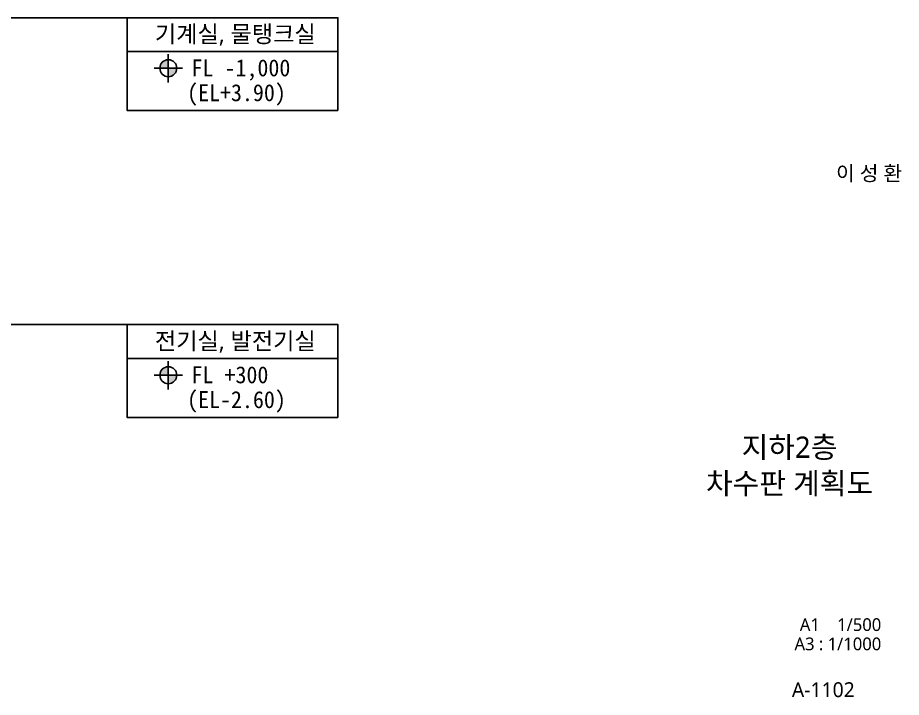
# Model space of a CAD drawing. Header units: millimetres. Extents: x 4892990 to 5673724, y 2128419 to 2381812.
# Drawn here: x 5528683 to 5632737, y 2128419 to 2208443 of the extents above; entities that cross this region are included whole.
import ezdxf
from ezdxf.enums import TextEntityAlignment as Align

# ---------------------------------------------------------------- set-up
doc = ezdxf.new("R2010")
doc.units = ezdxf.units.MM
doc.header["$LTSCALE"] = 1000
for name, color, linetype, lineweight in [('A-BORD-TEXT', 3, 'CONTINUOUS', 25), ('A-MKXS-LEAD', 7, 'CONTINUOUS', 25), ('A-XXXX-SYMB', 7, 'CONTINUOUS', 25), ('A-XXXX-TXT2', 3, 'CONTINUOUS', 25)]:
    doc.layers.add(name, color=color, linetype=linetype, lineweight=lineweight)
doc.styles.add('돋움체', font='')
doc.styles.add('맑은 고딕', font='malgun.ttf')
doc.styles.add('맑은고딕', font='malgun.ttf')
doc.styles.get('돋움체').set_extended_font_data('DotumChe')

msp = doc.modelspace()

# ---------------------------------------------------------------- hatches: boundary and pattern name
at = {"layer": 'A-XXXX-SYMB'}
h = msp.add_hatch(color=256, dxfattribs=at)
h.paths.add_polyline_path([(5546422.85, 2203490.57, 0.414213562), (5545422.85, 2202490.57), (5546422.85, 2202490.57)])
h.paths.add_polyline_path([(5547422.85, 2202490.57), (5546422.85, 2202490.57), (5546422.85, 2201490.57, 0.414213562)])
h = msp.add_hatch(color=256, dxfattribs=at)
h.paths.add_polyline_path([(5546422.85, 2167349.64, 0.414213562), (5545422.85, 2166349.64), (5546422.85, 2166349.64)])
h.paths.add_polyline_path([(5547422.85, 2166349.64), (5546422.85, 2166349.64), (5546422.85, 2165349.64, 0.414213562)])

# ---------------------------------------------------------------- linework, layer by layer
at = {"layer": 'A-MKXS-LEAD'}
for p, q in [((5516228.97, 2208442.75), (5541593.65, 2208442.75)), ((5516228.97, 2172301.82), (5541593.65, 2172301.82))]:
    msp.add_line(p, q, dxfattribs=at)
at = {"layer": 'A-XXXX-SYMB'}
for p, q in [((5546422.85, 2204157.24), (5546422.85, 2200823.9)), ((5544756.18, 2202490.57), (5548089.51, 2202490.57)), ((5546422.85, 2168016.3), (5546422.85, 2164682.97)), ((5544756.18, 2166349.64), (5548089.51, 2166349.64))]:
    msp.add_line(p, q, dxfattribs=at)
for centre in [(5546422.85, 2202490.57), (5546422.85, 2166349.64)]:
    msp.add_circle(centre, 1000, dxfattribs=at)
at = {"layer": 'A-XXXX-TXT2', "color": 0}
for points in [[(5566387.61, 2204442.75), (5541593.65, 2204442.75), (5541593.65, 2208442.75), (5566387.61, 2208442.75)], [(5566387.61, 2197496.37), (5541593.65, 2197496.37), (5541593.65, 2204442.75), (5566387.61, 2204442.75)], [(5566387.61, 2168301.82), (5541593.65, 2168301.82), (5541593.65, 2172301.82), (5566387.61, 2172301.82)], [(5566387.61, 2161355.44), (5541593.65, 2161355.44), (5541593.65, 2168301.82), (5566387.61, 2168301.82)]]:
    msp.add_lwpolyline(points, close=True, dxfattribs=at)

# ---------------------------------------------------------------- texts
at = {"layer": 'A-BORD-TEXT', "style": '맑은 고딕'}
for s, height, p in [('이 성 환', 1750, (5632825.24, 2189243.32)), ('A1    1/500', 1500, (5630375.96, 2136229.56)), ('A3 : 1/1000', 1500, (5630375.96, 2133962.1)), ('A-1102', 1750, (5627254.96, 2128443.94))]:
    msp.add_text(s, height=height, dxfattribs=at).set_placement(p, align=Align.RIGHT)
for s, p in [('지하2층', (5619569.98, 2157867.43)), ('차수판 계획도', (5619569.98, 2153614.65))]:
    msp.add_text(s, height=2500, dxfattribs=at).set_placement(p, align=Align.MIDDLE_CENTER)
at = {"layer": 'A-XXXX-TXT2', "style": '맑은고딕'}
for s, p in [('기계실, 물탱크실', (5554312.69, 2206512.3)), ('전기실, 발전기실', (5554312.69, 2170371.37))]:
    msp.add_text(s, height=2000, dxfattribs=at).set_placement(p, align=Align.MIDDLE_CENTER)
at = {"layer": 'A-XXXX-TXT2', "style": '돋움체'}
for s, p in [('FL -1,000', (5549159.2, 2202537.04)), ('(EL+3.90)', (5548630.32, 2199612.23)), ('FL +300', (5549159.2, 2166396.11)), ('(EL-2.60)', (5548630.32, 2163471.3))]:
    msp.add_text(s, height=2000, dxfattribs=at).set_placement(p, align=Align.MIDDLE_LEFT)

doc.saveas('drawing.dxf')
